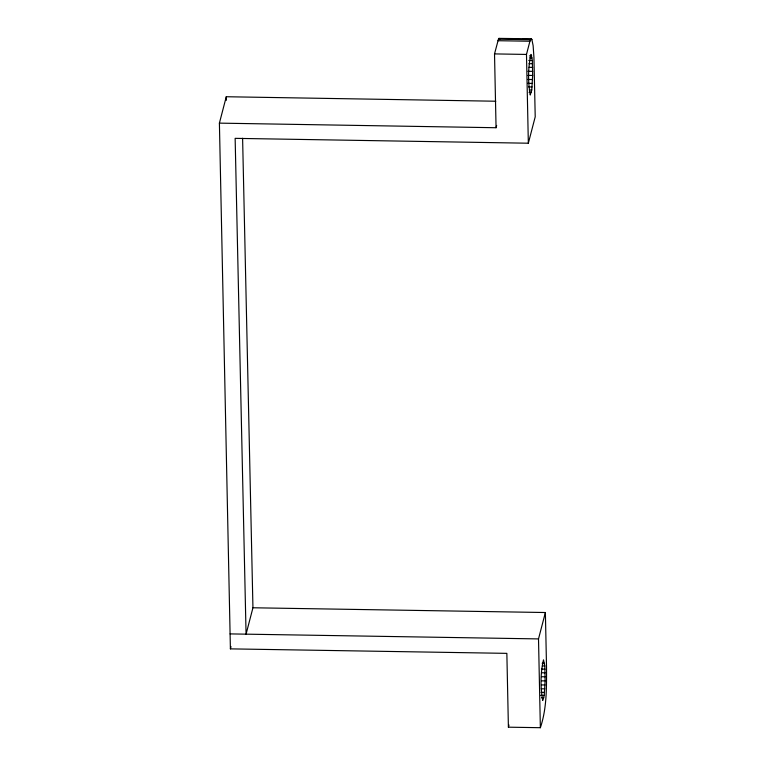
<?xml version="1.0" encoding="UTF-8"?>
<svg xmlns="http://www.w3.org/2000/svg" width="766" height="766" viewBox="0 0 766 766"><rect width="100%" height="100%" fill="white"/><g stroke="black" fill="none" stroke-linecap="round" stroke-linejoin="round"><path stroke-width="1.15" d="M532.657 75.461L532.341 60.514L531.029 54.434C527.898 67.379 527.918 81.876 530.244 95.032L531.767 89.976L532.657 75.461L527.918 75.384M545.114 680.897L544.808 665.951L543.496 659.861C540.365 672.816 540.384 687.313 542.711 700.459L544.233 695.413L545.114 680.897L541.572 680.84M219.402 123.135L496.062 127.731L494.52 53.907L498.446 39.181L498.953 38.377L531.413 38.817L531.891 39.487L533.136 45.711L533.931 57.268L535.214 116.825L528.339 143.213L235.143 138.349L246.068 634.162L252.943 607.773L545.382 612.522L546.531 667.387C546.56 687.6 546.905 708.291 540.365 727.7L508.404 727.183L506.853 653.36L230.403 648.869L219.402 123.135L226.276 96.736L495.784 101.227M230.403 648.869L230.997 646.571M496.062 127.731L496.655 125.442M528.339 143.213L526.481 54.434L529.919 41.23L531.413 38.817M508.404 727.183L508.978 724.981M540.365 727.7L538.508 638.911L545.382 612.522M498.953 38.377L499.92 38.97M522.422 39.334L531.891 39.487M498.446 39.181L530.417 39.698M497.957 40.713L529.919 41.23M494.52 53.907L526.481 54.434M529.402 55.908L531.767 55.947M529.718 57.843L532.083 57.881M528.789 60.457L532.341 60.514M528.98 63.674L532.533 63.731M529.105 67.331L532.657 67.389M527.956 71.276L532.696 71.362M527.803 79.463L532.533 79.54M527.611 83.35L532.341 83.427M528.53 86.893L532.083 86.951M529.402 89.938L531.767 89.976M529.047 92.351L531.413 92.389M230.087 633.903L538.508 638.911M542.175 663.279L544.549 663.318M542.443 665.913L544.808 665.951M541.447 669.101L544.999 669.158M541.562 672.768L545.114 672.826M541.61 676.732L545.162 676.79M541.447 684.919L544.999 684.976M541.256 688.797L544.808 688.854M540.997 692.33L544.549 692.387M540.681 695.356L544.233 695.413M541.514 697.778L543.879 697.816M242.602 138.234L252.943 607.773M226.276 96.736L226.353 100.327"/></g></svg>
